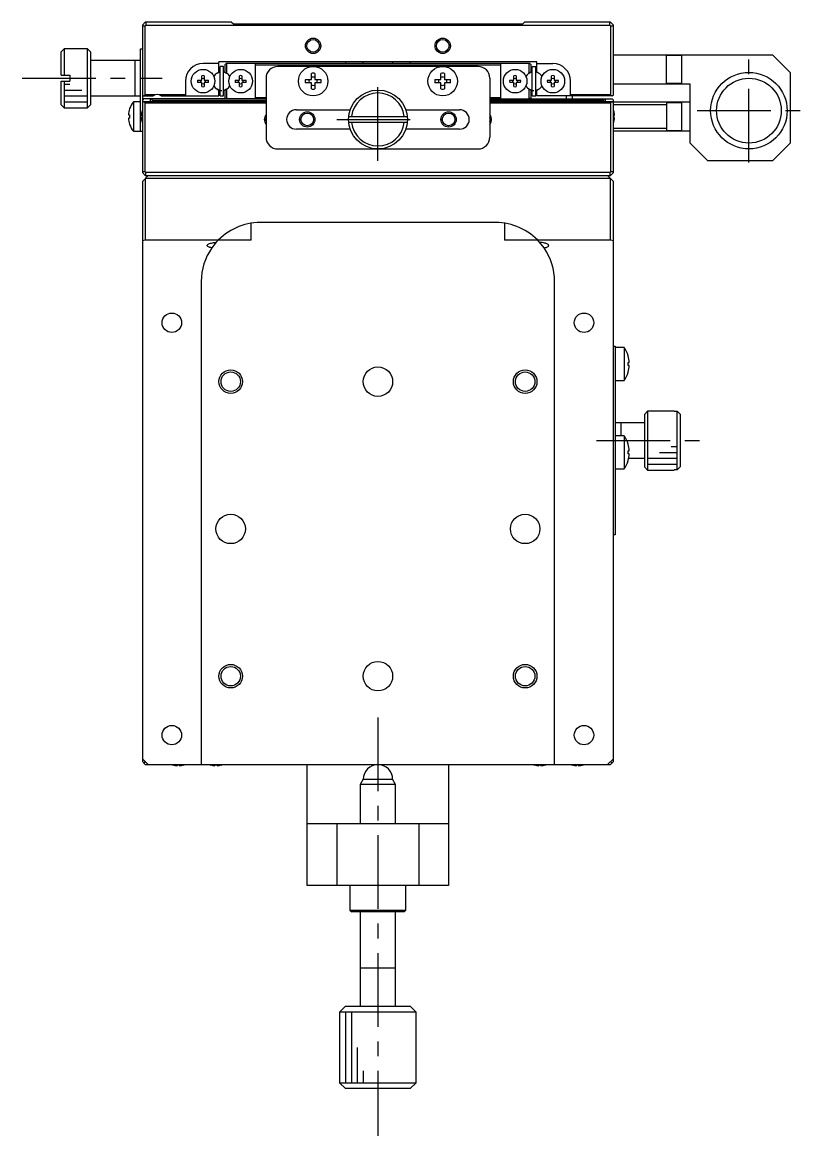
# Model space of a CAD drawing. Extents: x -371 to 381, y 89 to 685.
# Drawn here: x -154.6 to -22.4, y 496.4 to 685.4 of the extents above; entities that cross this region are included whole.
import ezdxf

# ---------------------------------------------------------------- set-up
doc = ezdxf.new("R2010")
doc.units = 0
doc.header["$LTSCALE"] = 10
doc.linetypes.add('CENTER', pattern=[2, 1.25, -0.25, 0.25, -0.25])
doc.layers.get('0').update_dxf_attribs({"linetype": 'CONTINUOUS'})
doc.layers.add('CENTER', color=1, linetype='CENTER')

msp = doc.modelspace()

# ---------------------------------------------------------------- linework, layer by layer
at = {"color": 7, "linetype": 'CONTINUOUS'}
for p, q in [((-133.650943, 685.361522), (-134.150943, 684.861522)), ((-134.150943, 684.861522), (-134.150943, 659.861522)), ((-134.150943, 684.761522), (-133.650943, 684.761522)), ((-119.050943, 685.361522), (-133.650943, 685.361522)), ((-133.650943, 684.761522), (-133.550943, 684.861522)), ((-133.650943, 673.061522), (-133.650943, 684.761522)), ((-133.550943, 685.361522), (-133.550943, 684.861522)), ((-133.550943, 684.861522), (-54.750943, 684.861522)), ((-118.700943, 685.011522), (-119.050943, 685.361522)), ((-69.600943, 685.011522), (-118.700943, 685.011522)), ((-69.250943, 685.361522), (-69.600943, 685.011522)), ((-54.650943, 685.361522), (-69.250943, 685.361522)), ((-54.750943, 684.861522), (-54.750943, 685.361522)), ((-54.750943, 684.861522), (-54.650943, 684.761522)), ((-54.150943, 684.861522), (-54.650943, 685.361522)), ((-54.650943, 684.761522), (-54.650943, 673.061522)), ((-54.650943, 684.761522), (-54.150943, 684.761522)), ((-54.150943, 673.061522), (-54.150943, 684.861522)), ((-147.450943, 680.861522), (-147.950943, 680.361522)), ((-147.450943, 680.861522), (-147.450943, 676.361902)), ((-143.450943, 680.861522), (-147.450943, 680.861522)), ((-142.950943, 680.361522), (-143.450943, 680.861522)), ((-143.450943, 670.861522), (-143.450943, 680.861522)), ((-134.450943, 680.861522), (-134.150943, 680.861522)), ((-134.450943, 666.861522), (-134.450943, 680.861522)), ((-147.950943, 676.361181), (-147.950943, 680.361522)), ((-142.950943, 680.361522), (-142.950943, 671.361522)), ((-134.450943, 678.861522), (-142.950943, 678.861522)), ((-135.450943, 678.861522), (-135.450943, 672.861522)), ((-67.150943, 678.661522), (-121.150943, 678.661522)), ((-121.150943, 676.905934), (-121.150943, 678.661522)), ((-99.650943, 678.661522), (-99.650943, 678.361522)), ((-96.650943, 678.361522), (-96.650943, 678.661522)), ((-91.650943, 678.661522), (-91.650943, 678.361522)), ((-88.650943, 678.361522), (-88.650943, 678.661522)), ((-67.150943, 676.905934), (-67.150943, 678.661522)), ((-54.150943, 679.861522), (-27.150943, 679.861522)), ((-45.150943, 674.861522), (-45.150943, 679.861522)), ((-42.550943, 679.711522), (-45.150943, 679.711522)), ((-42.550943, 675.011522), (-42.550943, 679.711522)), ((-24.150943, 676.861522), (-27.150943, 679.861522)), ((-121.150943, 678.361522), (-123.850943, 678.361522)), ((-121.444693, 676.736338), (-121.150943, 676.905934)), ((-120.950945, 672.861522), (-120.950945, 677.861522)), ((-120.350943, 677.861522), (-120.950943, 677.861522)), ((-120.350943, 672.861522), (-120.350943, 677.861522)), ((-119.950943, 678.361522), (-120.150943, 678.161522)), ((-120.150943, 678.161522), (-120.150943, 676.905934)), ((-120.150943, 676.905934), (-119.857193, 676.736338)), ((-68.350943, 678.361522), (-119.950943, 678.361522)), ((-119.850943, 678.361522), (-119.850943, 676.73271)), ((-114.950943, 672.361522), (-114.950943, 678.361522)), ((-114.950943, 678.161522), (-73.350943, 678.161522)), ((-77.150943, 677.861522), (-111.150943, 677.861522)), ((-105.450943, 675.661522), (-105.450943, 676.677767)), ((-104.850943, 676.677767), (-104.850943, 675.661522)), ((-83.450943, 675.661522), (-83.450943, 676.677767)), ((-82.850943, 676.677767), (-82.850943, 675.661522)), ((-73.350943, 678.361522), (-73.350943, 672.361522)), ((-68.450943, 676.73271), (-68.450943, 678.361522)), ((-68.444693, 676.736338), (-68.150943, 676.905934)), ((-68.350943, 678.361522), (-68.150943, 678.161522)), ((-68.150943, 676.905934), (-68.150943, 678.161522)), ((-67.950945, 672.861522), (-67.950945, 677.861522)), ((-67.950943, 677.861522), (-67.350943, 677.861522)), ((-67.350943, 672.861522), (-67.350943, 677.861522)), ((-67.150943, 678.361522), (-64.450943, 678.361522)), ((-66.857193, 676.736338), (-67.150943, 676.905934)), ((-24.150943, 676.861522), (-24.150943, 664.861522)), ((-147.950943, 676.361181), (-146.450943, 676.361067)), ((-147.950943, 675.361864), (-146.450943, 675.361978)), ((-147.950943, 671.361522), (-147.950943, 675.361864)), ((-147.450943, 675.361902), (-147.450943, 670.861522)), ((-146.450943, 676.361902), (-146.450943, 675.361902)), ((-126.850943, 675.361522), (-126.850943, 672.861522)), ((-124.779651, 675.561522), (-124.050943, 675.561522)), ((-124.050943, 675.161522), (-124.779651, 675.161522)), ((-124.050943, 675.561522), (-124.050943, 676.290231)), ((-124.050943, 674.432814), (-124.050943, 675.161522)), ((-123.650943, 676.290231), (-123.650943, 675.561522)), ((-123.650943, 675.561522), (-122.922234, 675.561522)), ((-123.650943, 675.161522), (-123.650943, 674.432814)), ((-122.922234, 675.161522), (-123.650943, 675.161522)), ((-118.379651, 675.561522), (-117.650943, 675.561522)), ((-117.650943, 675.161522), (-118.379651, 675.161522)), ((-117.650943, 675.561522), (-117.650943, 676.290231)), ((-117.650943, 674.432814), (-117.650943, 675.161522)), ((-117.250943, 676.290231), (-117.250943, 675.561522)), ((-117.250943, 675.561522), (-116.522234, 675.561522)), ((-116.522234, 675.161522), (-117.250943, 675.161522)), ((-117.250943, 675.161522), (-117.250943, 674.432814)), ((-113.150943, 675.861522), (-113.150943, 665.861522)), ((-106.467187, 675.661522), (-105.450943, 675.661522)), ((-105.450943, 675.061522), (-106.467187, 675.061522)), ((-105.450943, 674.045278), (-105.450943, 675.061522)), ((-104.850943, 675.661522), (-103.834698, 675.661522)), ((-103.834698, 675.061522), (-104.850943, 675.061522)), ((-104.850943, 675.061522), (-104.850943, 674.045278)), ((-84.467187, 675.661522), (-83.450943, 675.661522)), ((-83.450943, 675.061522), (-84.467187, 675.061522)), ((-83.450943, 674.045278), (-83.450943, 675.061522)), ((-82.850943, 675.661522), (-81.834698, 675.661522)), ((-81.834698, 675.061522), (-82.850943, 675.061522)), ((-82.850943, 675.061522), (-82.850943, 674.045278)), ((-75.150943, 675.861522), (-75.150943, 665.861522)), ((-71.779651, 675.561522), (-71.050943, 675.561522)), ((-71.050943, 675.161522), (-71.779651, 675.161522)), ((-71.050943, 675.561522), (-71.050943, 676.290231)), ((-71.050943, 674.432814), (-71.050943, 675.161522)), ((-70.650943, 676.290231), (-70.650943, 675.561522)), ((-70.650943, 675.561522), (-69.922234, 675.561522)), ((-69.922234, 675.161522), (-70.650943, 675.161522)), ((-70.650943, 675.161522), (-70.650943, 674.432814)), ((-65.379651, 675.561522), (-64.650943, 675.561522)), ((-64.650943, 675.161522), (-65.379651, 675.161522)), ((-64.650943, 675.561522), (-64.650943, 676.290231)), ((-64.650943, 674.432814), (-64.650943, 675.161522)), ((-64.250943, 676.290231), (-64.250943, 675.561522)), ((-64.250943, 675.561522), (-63.522234, 675.561522)), ((-64.250943, 675.161522), (-64.250943, 674.432814)), ((-63.522234, 675.161522), (-64.250943, 675.161522)), ((-61.450943, 672.861522), (-61.450943, 675.361522)), ((-41.150943, 674.861522), (-54.150943, 674.861522)), ((-45.150943, 675.011522), (-42.550943, 675.011522)), ((-41.150943, 664.861522), (-41.150943, 674.861522)), ((-142.950943, 672.861522), (-134.450943, 672.861522)), ((-134.150943, 673.061522), (-133.950943, 672.861522)), ((-133.950943, 672.861522), (-132.31238, 672.861522)), ((-133.850943, 672.861522), (-133.650943, 673.061522)), ((-131.963192, 673.061522), (-133.650943, 673.061522)), ((-126.850943, 673.061522), (-131.338693, 673.061522)), ((-130.989505, 672.861522), (-121.150943, 672.861522)), ((-121.150943, 673.81711), (-121.444693, 673.986707)), ((-121.150943, 672.861522), (-121.150943, 673.81711)), ((-120.950943, 672.861522), (-120.350943, 672.861522)), ((-119.857193, 673.986707), (-120.150943, 673.81711)), ((-120.150943, 673.81711), (-120.150943, 672.561522)), ((-119.850943, 673.990335), (-119.850943, 672.361522)), ((-68.450943, 672.361522), (-68.450943, 673.990335)), ((-68.150943, 673.81711), (-68.444693, 673.986707)), ((-68.150943, 672.561522), (-68.150943, 673.81711)), ((-67.950943, 672.861522), (-67.350943, 672.861522)), ((-67.150943, 673.81711), (-66.857193, 673.986707)), ((-67.150943, 672.861522), (-67.150943, 673.81711)), ((-54.350943, 672.861522), (-67.150943, 672.861522)), ((-62.150943, 672.361522), (-62.150943, 672.861522)), ((-54.650943, 673.061522), (-61.450943, 673.061522)), ((-61.150943, 672.861522), (-61.150943, 672.361522)), ((-54.650943, 673.061522), (-54.450943, 672.861522)), ((-54.350943, 672.861522), (-54.150943, 673.061522)), ((-147.950943, 671.361522), (-147.450943, 670.861522)), ((-143.450943, 670.861522), (-142.950943, 671.361522)), ((-134.450943, 671.861522), (-135.673442, 671.861522)), ((-135.673442, 671.861522), (-135.673442, 666.861522)), ((-133.950943, 672.361522), (-134.150943, 672.161522)), ((-133.950943, 671.861522), (-134.150943, 671.661522)), ((-113.150943, 672.361522), (-133.950943, 672.361522)), ((-113.150943, 671.861522), (-133.950943, 671.861522)), ((-133.650943, 671.661522), (-133.850943, 671.861522)), ((-133.650943, 659.961522), (-133.650943, 671.661522)), ((-133.650943, 671.661522), (-113.150943, 671.661522)), ((-132.750943, 671.861522), (-132.750943, 672.361522)), ((-132.650943, 672.361522), (-132.450943, 672.161522)), ((-132.450943, 672.161522), (-113.150943, 672.161522)), ((-132.450943, 671.861522), (-132.450943, 672.161522)), ((-119.950943, 672.361522), (-120.150943, 672.561522)), ((-113.150943, 672.561522), (-114.950943, 672.561522)), ((-73.350943, 672.561522), (-75.150943, 672.561522)), ((-75.150943, 672.361522), (-54.350943, 672.361522)), ((-75.150943, 672.161522), (-55.850943, 672.161522)), ((-54.350943, 671.861522), (-75.150943, 671.861522)), ((-75.150943, 671.661522), (-54.650943, 671.661522)), ((-68.150943, 672.561522), (-68.350943, 672.361522)), ((-55.850943, 672.161522), (-55.650943, 672.361522)), ((-55.850943, 672.161522), (-55.850943, 671.861522)), ((-55.550943, 672.361522), (-55.550943, 671.861522)), ((-54.450943, 671.861522), (-54.650943, 671.661522)), ((-54.650943, 671.661522), (-54.650943, 659.961522)), ((-54.150943, 672.161522), (-54.350943, 672.361522)), ((-54.150943, 671.661522), (-54.350943, 671.861522)), ((-54.150943, 659.861522), (-54.150943, 672.161522)), ((-54.150943, 671.861522), (-41.150943, 671.861522)), ((-45.150943, 671.361522), (-54.150943, 671.361522)), ((-45.150943, 671.861522), (-45.150943, 666.861522)), ((-42.550943, 671.711522), (-45.150943, 671.711522)), ((-42.550943, 667.011522), (-42.550943, 671.711522)), ((-147.450943, 670.861522), (-143.450943, 670.861522)), ((-136.528379, 669.661522), (-136.316245, 669.661522)), ((-136.316245, 669.061522), (-136.528379, 669.061522)), ((-136.316245, 670.711522), (-136.316245, 670.677767)), ((-136.316245, 669.661522), (-136.316245, 669.061522)), ((-134.338418, 669.561522), (-134.206675, 669.561522)), ((-134.206675, 669.161522), (-134.338418, 669.161522)), ((-134.206675, 670.311522), (-134.206675, 670.290231)), ((-134.206675, 669.561522), (-134.206675, 669.161522)), ((-108.000943, 670.511522), (-98.870847, 670.511522)), ((-99.12588, 669.361522), (-89.176005, 669.361522)), ((-89.431038, 670.511522), (-80.300943, 670.511522)), ((-54.09521, 670.290231), (-54.09521, 670.311522)), ((-54.09521, 669.561522), (-53.963467, 669.561522)), ((-54.09521, 669.161522), (-54.09521, 669.561522)), ((-53.963467, 669.161522), (-54.09521, 669.161522)), ((-136.316245, 668.045278), (-136.316245, 668.011522)), ((-134.206675, 668.432814), (-134.206675, 668.411522)), ((-98.870847, 667.211522), (-108.000943, 667.211522)), ((-89.176005, 668.361522), (-99.12588, 668.361522)), ((-80.300943, 667.211522), (-89.431038, 667.211522)), ((-54.150943, 667.361522), (-45.150943, 667.361522)), ((-54.09521, 668.411522), (-54.09521, 668.432814)), ((-135.673442, 666.861522), (-134.150943, 666.861522)), ((-41.150943, 666.861522), (-54.150943, 666.861522)), ((-45.150943, 667.011522), (-42.550943, 667.011522)), ((-111.150943, 663.861522), (-77.150943, 663.861522)), ((-41.150943, 664.861522), (-38.150943, 661.861522)), ((-27.150943, 661.861522), (-24.150943, 664.861522)), ((-27.150943, 661.861522), (-38.150943, 661.861522)), ((-133.650943, 659.961522), (-134.150943, 659.961522)), ((-133.650943, 659.361522), (-134.150943, 659.861522)), ((-133.550943, 659.861522), (-133.650943, 659.961522)), ((-54.750943, 659.861522), (-133.550943, 659.861522)), ((-133.550943, 659.361522), (-133.550943, 659.861522)), ((-54.650943, 659.961522), (-54.750943, 659.861522)), ((-54.750943, 659.861522), (-54.750943, 659.361522)), ((-54.150943, 659.961522), (-54.650943, 659.961522)), ((-54.150943, 659.861522), (-54.650943, 659.361522)), ((-134.150943, 658.361522), (-133.150943, 659.361522)), ((-134.150943, 658.361522), (-134.150943, 559.861522)), ((-133.650943, 659.361522), (-54.650943, 659.361522)), ((-133.650943, 658.861522), (-133.650943, 648.361522)), ((-54.650943, 658.861522), (-133.650943, 658.861522)), ((-55.150943, 659.361522), (-54.150943, 658.361522)), ((-54.650943, 648.361522), (-54.650943, 658.861522)), ((-54.150943, 559.861522), (-54.150943, 658.361522)), ((-115.650943, 648.361522), (-115.650943, 651.248382)), ((-74.150943, 651.361522), (-114.150943, 651.361522)), ((-72.650943, 651.248382), (-72.650943, 648.361522)), ((-133.650943, 648.361522), (-134.150943, 648.273359)), ((-115.650943, 648.361522), (-133.650943, 648.361522)), ((-54.650943, 648.361522), (-72.650943, 648.361522)), ((-54.150943, 648.273359), (-54.650943, 648.361522)), ((-123.150943, 647.479888), (-123.139364, 647.533514)), ((-123.138293, 647.423841), (-123.150943, 647.479888)), ((-123.139364, 647.533514), (-123.104695, 647.58683)), ((-123.100426, 647.368148), (-123.138293, 647.423841)), ((-123.104695, 647.58683), (-123.047137, 647.639526)), ((-123.03758, 647.313163), (-123.100426, 647.368148)), ((-123.047137, 647.639526), (-122.967023, 647.691299)), ((-122.950152, 647.259232), (-123.03758, 647.313163)), ((-122.967023, 647.691299), (-122.864816, 647.741847)), ((-122.838696, 647.206696), (-122.950152, 647.259232)), ((-122.864816, 647.741847), (-122.741108, 647.790879)), ((-122.703917, 647.155888), (-122.838696, 647.206696)), ((-122.741108, 647.790879), (-122.596616, 647.838111)), ((-122.546667, 647.10713), (-122.703917, 647.155888)), ((-122.596616, 647.838111), (-122.432176, 647.883268)), ((-122.36794, 647.060729), (-122.546667, 647.10713)), ((-122.432176, 647.883268), (-122.24874, 647.926091)), ((-121.601113, 648.031976), (-122.36794, 647.060729)), ((-122.24874, 647.926091), (-122.04737, 647.96633)), ((-122.04737, 647.96633), (-121.829231, 648.003753)), ((-121.829231, 648.003753), (-121.595587, 648.038143)), ((-66.472654, 648.003753), (-66.706298, 648.038143)), ((-65.933945, 647.060729), (-66.703511, 648.035035)), ((-66.254515, 647.96633), (-66.472654, 648.003753)), ((-66.053145, 647.926091), (-66.254515, 647.96633)), ((-65.869709, 647.883268), (-66.053145, 647.926091)), ((-65.933945, 647.060729), (-65.755218, 647.10713)), ((-65.705269, 647.838111), (-65.869709, 647.883268)), ((-65.755218, 647.10713), (-65.597968, 647.155888)), ((-65.560777, 647.790879), (-65.705269, 647.838111)), ((-65.597968, 647.155888), (-65.463189, 647.206696)), ((-65.437069, 647.741847), (-65.560777, 647.790879)), ((-65.463189, 647.206696), (-65.351733, 647.259232)), ((-65.334862, 647.691299), (-65.437069, 647.741847)), ((-65.351733, 647.259232), (-65.264305, 647.313163)), ((-65.254748, 647.639526), (-65.334862, 647.691299)), ((-65.264305, 647.313163), (-65.201459, 647.368148)), ((-65.19719, 647.58683), (-65.254748, 647.639526)), ((-65.201459, 647.368148), (-65.163592, 647.423841)), ((-65.162521, 647.533514), (-65.19719, 647.58683)), ((-65.163592, 647.423841), (-65.150943, 647.479888)), ((-65.150943, 647.479888), (-65.162521, 647.533514)), ((-124.150943, 641.361522), (-124.150943, 559.361522)), ((-64.150943, 559.361522), (-64.150943, 641.361522)), ((-54.150943, 630.361522), (-53.850943, 630.361522)), ((-53.850943, 630.361522), (-53.850943, 598.361522)), ((-52.308479, 630.161522), (-53.850943, 630.161522)), ((-52.308479, 630.161522), (-52.308479, 624.561522)), ((-51.657738, 628.760662), (-51.651569, 628.76367)), ((-51.657738, 627.621522), (-51.464481, 627.621522)), ((-51.657738, 627.101522), (-51.657738, 627.621522)), ((-51.464481, 627.101522), (-51.657738, 627.101522)), ((-51.651569, 625.959375), (-51.657738, 625.962383)), ((-53.850943, 624.561522), (-52.308479, 624.561522)), ((-48.350943, 619.361522), (-48.850943, 618.861522)), ((-48.850943, 609.861522), (-48.850943, 618.861522)), ((-48.350943, 619.361522), (-48.350943, 609.361522)), ((-43.850943, 619.361522), (-48.350943, 619.361522)), ((-43.850943, 619.361522), (-43.850943, 619.345497)), ((-43.850943, 619.345497), (-43.350943, 619.345497)), ((-43.350943, 609.377548), (-43.350943, 619.345497)), ((-43.350943, 619.345497), (-42.850943, 618.843709)), ((-42.850943, 618.843709), (-42.850943, 609.879335)), ((-48.850943, 617.361522), (-53.850943, 617.361522)), ((-52.850943, 615.161522), (-52.850943, 617.361522)), ((-52.308479, 615.161522), (-53.850943, 615.161522)), ((-52.308479, 615.161522), (-52.308479, 609.561522)), ((-51.657738, 613.760662), (-51.651569, 613.76367)), ((-51.657738, 612.621522), (-51.464481, 612.621522)), ((-51.657738, 612.101522), (-51.657738, 612.621522)), ((-51.464481, 612.101522), (-51.657738, 612.101522)), ((-51.651569, 610.959375), (-51.657738, 610.962383)), ((-51.558867, 611.361522), (-48.850943, 611.361522)), ((-53.850943, 609.561522), (-52.308479, 609.561522)), ((-48.850943, 609.861522), (-48.350943, 609.361522)), ((-48.350943, 609.361522), (-43.850943, 609.361522)), ((-43.850943, 609.377548), (-43.850943, 609.361522)), ((-43.350943, 609.377548), (-43.850943, 609.377548)), ((-42.850943, 609.879335), (-43.350943, 609.377548)), ((-53.850943, 598.361522), (-54.150943, 598.361522)), ((-134.150943, 560.361522), (-133.150943, 559.361522)), ((-134.150943, 559.861522), (-133.650943, 559.361522)), ((-133.650943, 559.861522), (-133.900943, 559.611522)), ((-55.150943, 559.361522), (-54.150943, 560.361522)), ((-54.400943, 559.611522), (-54.650943, 559.861522)), ((-54.150943, 559.861522), (-54.650943, 559.361522)), ((-133.650943, 559.361522), (-54.650943, 559.361522)), ((-128.939558, 559.287378), (-128.937304, 559.292001)), ((-128.230943, 559.292001), (-127.870943, 559.292001)), ((-128.230943, 559.171664), (-128.230943, 559.292001)), ((-127.870943, 559.292001), (-127.870943, 559.171664)), ((-127.164581, 559.292001), (-127.162327, 559.287378)), ((-122.539558, 559.287378), (-122.537304, 559.292001)), ((-121.830943, 559.292001), (-121.470943, 559.292001)), ((-121.830943, 559.171664), (-121.830943, 559.292001)), ((-121.470943, 559.292001), (-121.470943, 559.171664)), ((-120.764581, 559.292001), (-120.762327, 559.287378)), ((-106.150943, 538.861522), (-106.150943, 559.361522)), ((-82.150943, 559.361522), (-82.150943, 538.861522)), ((-67.539558, 559.287378), (-67.537304, 559.292001)), ((-66.830943, 559.292001), (-66.470943, 559.292001)), ((-66.830943, 559.171664), (-66.830943, 559.292001)), ((-66.470943, 559.292001), (-66.470943, 559.171664)), ((-65.764581, 559.292001), (-65.762327, 559.287378)), ((-61.139558, 559.287378), (-61.137304, 559.292001)), ((-60.430943, 559.292001), (-60.070943, 559.292001)), ((-60.430943, 559.171664), (-60.430943, 559.292001)), ((-60.070943, 559.292001), (-60.070943, 559.171664)), ((-59.364581, 559.292001), (-59.362327, 559.287378)), ((-96.650943, 556.861522), (-97.150943, 555.995497)), ((-91.150943, 555.995497), (-97.150943, 555.995497)), ((-97.150943, 555.995497), (-97.150943, 549.361542)), ((-96.650943, 556.861522), (-91.650943, 556.861522)), ((-91.150943, 555.995497), (-91.650943, 556.861522)), ((-91.150943, 549.361542), (-91.150943, 555.995497)), ((-106.150943, 549.361522), (-82.150943, 549.361522)), ((-101.150943, 549.361522), (-101.150943, 538.861522)), ((-87.150943, 538.861522), (-87.150943, 549.361522)), ((-82.150943, 538.861522), (-106.150943, 538.861522)), ((-98.900943, 538.861522), (-98.900943, 534.661522)), ((-89.400943, 534.661522), (-89.400943, 538.861522)), ((-98.900943, 534.661522), (-89.400943, 534.661522)), ((-98.900943, 534.661522), (-98.600943, 534.361522)), ((-89.700943, 534.361522), (-98.600943, 534.361522)), ((-97.150943, 534.361503), (-97.150943, 518.361522)), ((-91.150943, 518.361522), (-91.150943, 534.361503)), ((-89.700943, 534.361522), (-89.400943, 534.661522)), ((-99.650943, 518.361522), (-100.650943, 517.361522)), ((-99.650943, 518.361522), (-88.650943, 518.361522)), ((-87.650943, 517.361522), (-88.650943, 518.361522)), ((-87.650943, 517.361522), (-100.650943, 517.361522)), ((-100.650943, 517.361522), (-100.650943, 505.361522)), ((-87.650943, 505.361522), (-87.650943, 517.361522)), ((-100.650943, 505.361522), (-99.650943, 504.361522)), ((-100.650943, 505.361522), (-87.650943, 505.361522)), ((-88.650943, 504.361522), (-87.650943, 505.361522)), ((-88.651168, 504.361522), (-99.650943, 504.361522))]:
    msp.add_line(p, q, dxfattribs=at)
at = {"color": 3, "linetype": 'CONTINUOUS'}
for p, q in [((-147.450943, 674.861522), (-146.450943, 674.861522)), ((-147.450943, 673.861522), (-144.450943, 673.861522)), ((-147.450943, 672.861522), (-143.450943, 672.861522)), ((-147.450943, 671.861522), (-143.450943, 671.861522)), ((-46.350943, 612.361522), (-43.350943, 612.361522)), ((-44.350943, 613.361522), (-43.350943, 613.361522)), ((-48.350943, 611.361522), (-43.350943, 611.361522)), ((-48.350943, 610.361522), (-43.350943, 610.361522)), ((-97.150948, 524.861522), (-91.150938, 524.861522)), ((-99.650943, 517.361522), (-99.650943, 505.361522)), ((-98.650943, 517.361522), (-98.650943, 505.361522)), ((-97.650943, 511.361522), (-97.650943, 505.361522)), ((-96.650943, 507.361522), (-96.650943, 505.361522))]:
    msp.add_line(p, q, dxfattribs=at)
for centre, radius in [((-105.150943, 681.361522), 1.3), ((-83.150943, 681.361522), 1.3), ((-106.150943, 668.861522), 1.3), ((-82.150943, 668.861522), 1.3), ((-119.150943, 624.361522), 2), ((-69.150943, 624.361522), 2), ((-119.150943, 574.361522), 2), ((-69.150943, 574.361522), 2)]:
    msp.add_circle(centre, radius, dxfattribs=at)
at = {"color": 7, "linetype": 'CONTINUOUS'}
for centre, radius in [((-105.150943, 681.361522), 1.075), ((-83.150943, 681.361522), 1.075), ((-123.850943, 675.361522), 2), ((-117.450943, 675.361522), 2), ((-105.150943, 675.361522), 2.5), ((-83.150943, 675.361522), 2.5), ((-70.850943, 675.361522), 2), ((-64.450943, 675.361522), 2), ((-31.150943, 670.361522), 6.5), ((-31.150943, 670.361522), 5.5), ((-94.150943, 668.861522), 5), ((-106.150943, 668.861522), 1.075), ((-82.150943, 668.861522), 1.075), ((-129.150943, 634.361522), 1.65), ((-59.150943, 634.361522), 1.65), ((-119.150943, 624.361522), 1.65), ((-94.150943, 624.361522), 2.5), ((-69.150943, 624.361522), 1.65), ((-119.150943, 599.361522), 2.5), ((-69.150943, 599.361522), 2.5), ((-94.150943, 574.361522), 2.5), ((-119.150943, 574.361522), 1.65), ((-69.150943, 574.361522), 1.65), ((-129.150943, 564.361522), 1.65), ((-59.150943, 564.361522), 1.65)]:
    msp.add_circle(centre, radius, dxfattribs=at)
for centre, radius, start, end in [((-123.850943, 675.361522), 3, 90, 180), ((-120.650943, 675.361522), 1.5875, 120, 135), ((-120.650944, 675.361522), 1.5875, 100.89309, 120), ((-120.650944, 675.361522), 1.5875, 60, 79.106935), ((-120.650943, 675.361522), 1.5875, 59.739186, 60), ((-120.650943, 675.361522), 1.5875, 45, 59.739186), ((-111.150943, 675.861522), 2, 90, 180), ((-105.150943, 675.361522), 1.35, 77.160412, 102.839588), ((-83.150943, 675.361522), 1.35, 77.160412, 102.839588), ((-77.150943, 675.861522), 2, 0, 90), ((-67.650944, 675.361522), 1.5875, 100.89309, 149.566737), ((-67.650944, 675.361522), 1.5875, 59.999969, 79.106933), ((-67.650943, 675.361522), 1.5875, 45, 60), ((-64.450943, 675.361522), 3, 0, 90), ((-123.850943, 675.361522), 0.95, 167.846803, 192.153197), ((-123.850943, 675.361522), 0.435085, 152.633517, 207.366483), ((-123.850943, 675.361522), 0.95, 77.846803, 102.153197), ((-123.850943, 675.361522), 0.435085, 62.633517, 117.366483), ((-123.850943, 675.361522), 0.435085, 242.633517, 297.366483), ((-123.850943, 675.361522), 0.435085, 332.633517, 27.366483), ((-123.850943, 675.361522), 0.95, 347.846803, 12.153197), ((-120.536038, 675.246618), 1.75, 135, 148.118467), ((-120.650944, 675.361522), 1.5875, 135.000249, 149.566737), ((-120.650944, 675.361522), 1.5875, 30.433182, 44.999974), ((-120.765847, 675.246618), 1.75, 31.881533, 45), ((-117.450943, 675.361522), 0.95, 167.846803, 192.153197), ((-117.450943, 675.361522), 0.435085, 152.633517, 207.366483), ((-117.450943, 675.361522), 0.95, 77.846803, 102.153197), ((-117.450943, 675.361522), 0.435085, 62.633517, 117.366483), ((-117.450943, 675.361522), 0.435085, 242.633517, 297.366483), ((-117.450943, 675.361522), 0.435085, 332.633517, 27.366483), ((-117.450943, 675.361522), 0.95, 347.846803, 12.153197), ((-105.150943, 675.361522), 1.35, 167.160412, 192.839588), ((-105.150943, 675.361522), 0.708484, 154.948092, 205.051908), ((-105.150943, 675.361522), 0.708484, 64.948092, 115.051908), ((-105.150943, 675.361522), 0.708484, 334.948092, 25.051908), ((-105.150943, 675.361522), 1.35, 347.160412, 12.839588), ((-83.150943, 675.361522), 1.35, 167.160412, 192.839588), ((-83.150943, 675.361522), 0.708484, 154.948092, 205.051908), ((-83.150943, 675.361522), 0.708484, 64.948092, 115.051908), ((-83.150943, 675.361522), 0.708484, 334.948092, 25.051908), ((-83.150943, 675.361522), 1.35, 347.160412, 12.839588), ((-70.850943, 675.361522), 0.95, 167.846803, 192.153197), ((-70.850943, 675.361522), 0.435085, 152.633517, 207.366483), ((-70.850943, 675.361522), 0.95, 77.846803, 102.153197), ((-70.850943, 675.361522), 0.435085, 62.633517, 117.366483), ((-70.850943, 675.361522), 0.435085, 242.633517, 297.366483), ((-70.850943, 675.361522), 0.435085, 332.633517, 27.366483), ((-70.850943, 675.361522), 0.95, 347.846803, 12.153197), ((-67.536038, 675.246618), 1.75, 135, 148.118467), ((-67.650944, 675.361522), 1.5875, 30.433182, 45.000249), ((-67.765847, 675.246618), 1.75, 31.881533, 45), ((-64.450943, 675.361522), 0.95, 167.846803, 192.153197), ((-64.450943, 675.361522), 0.435085, 152.633517, 207.366483), ((-64.450943, 675.361522), 0.95, 77.846803, 102.153197), ((-64.450943, 675.361522), 0.435085, 62.633517, 117.366483), ((-64.450943, 675.361522), 0.435085, 242.633517, 297.366483), ((-64.450943, 675.361522), 0.435085, 332.633517, 27.366483), ((-64.450943, 675.361522), 0.95, 347.846803, 12.153197), ((-131.650943, 672.111522), 1, 48.590378, 131.409622), ((-123.850943, 675.361522), 0.95, 257.846803, 282.153197), ((-120.536038, 675.476427), 1.75, 211.881533, 225), ((-120.650944, 675.361522), 1.5875, 210.433263, 224.999751), ((-120.650944, 675.361522), 1.5875, 225.000026, 270), ((-120.650944, 675.361522), 1.5875, 280.893066, 300.260845), ((-120.650943, 675.361522), 1.5875, 300.260814, 315), ((-120.650944, 675.361522), 1.5875, 315.000026, 329.566818), ((-120.765847, 675.476427), 1.75, 315, 328.118467), ((-117.450943, 675.361522), 0.95, 257.846803, 282.153197), ((-105.150943, 675.361522), 0.708484, 244.948092, 295.051908), ((-105.150943, 675.361522), 1.35, 257.160412, 282.839588), ((-94.150943, 668.861522), 4.5, 6.37937, 173.62063), ((-83.150943, 675.361522), 0.708484, 244.948092, 295.051908), ((-83.150943, 675.361522), 1.35, 257.160412, 282.839588), ((-70.850943, 675.361522), 0.95, 257.846803, 282.153197), ((-67.536038, 675.476427), 1.75, 211.881533, 225), ((-67.650944, 675.361522), 1.5875, 210.433263, 224.999751), ((-67.650944, 675.361522), 1.5875, 225.000026, 270), ((-67.650944, 675.361522), 1.5875, 280.89309, 300), ((-67.650943, 675.361522), 1.5875, 300, 315), ((-67.650944, 675.361522), 1.5875, 315.000026, 329.566818), ((-67.765847, 675.476427), 1.75, 315, 328.118467), ((-64.450943, 675.361522), 0.95, 257.846803, 282.153197), ((-132.550943, 669.361522), 4, 141.317813, 160.275366), ((-132.550943, 669.361522), 3.988734, 160.731797, 175.686606), ((-132.550943, 669.361522), 3.988734, 184.313394, 199.268203), ((-131.150943, 669.361522), 3.193744, 163.094742, 176.40965), ((-131.150943, 669.361522), 3.193744, 183.59035, 196.905258), ((-131.150943, 669.361522), 3.2, 159.635865, 162.729995), ((-112.150943, 668.861522), 1.075, 158.471096, 201.528904), ((-108.000943, 668.861522), 1.65, 90, 270), ((-80.300943, 668.861522), 1.65, 270, 90), ((-76.150943, 668.861522), 1.075, 338.471156, 21.528844), ((-57.150943, 669.361522), 3.2, 17.270005, 20.364135), ((-57.150943, 669.361522), 3.193744, 3.59035, 16.905258), ((-57.150943, 669.361522), 3.193744, 343.094742, 356.40965), ((-132.550943, 669.361522), 4, 199.724634, 218.682187), ((-131.150943, 669.361522), 3.2, 197.270005, 200.364135), ((-94.150943, 668.861522), 4.5, 186.37937, 353.62063), ((-57.150943, 669.361522), 3.2, 339.635865, 342.729995), ((-111.150943, 665.861522), 2, 180, 270), ((-77.150943, 665.861522), 2, 270, 0), ((-114.150943, 641.361522), 10, 90, 138.113123), ((-74.150943, 641.361522), 10, 41.886877, 90), ((-114.150641, 641.361444), 10.000302, 145.255928, 179.999549), ((-74.151145, 641.36147), 10.000202, 0.000302, 34.744276), ((-56.450943, 627.361522), 5, 16.285843, 34.055798), ((-56.450943, 627.361522), 4.993235, 2.984767, 16.272555), ((-56.450943, 627.361522), 5, 325.944202, 343.714157), ((-56.450943, 627.361522), 4.993235, 343.727445, 357.015233), ((-56.450943, 612.361522), 5, 16.285843, 34.055798), ((-56.450943, 612.361522), 4.993235, 2.984767, 16.272555), ((-56.450943, 612.361522), 5, 325.944202, 343.714157), ((-56.450943, 612.361522), 4.993235, 343.727445, 357.015233), ((-128.050943, 562.361522), 3.2, 249.635865, 253.877467), ((-128.050943, 562.361522), 3.194933, 253.893288, 266.770291), ((-128.050943, 562.361522), 3.194933, 273.229709, 286.106712), ((-128.050943, 562.361522), 3.2, 286.122533, 290.364135), ((-121.650943, 562.361522), 3.2, 249.635865, 253.877467), ((-121.650943, 562.361522), 3.194933, 253.893288, 266.770291), ((-121.650943, 562.361522), 3.194933, 273.229709, 286.106712), ((-121.650943, 562.361522), 3.2, 286.122533, 290.364135), ((-94.150943, 556.861522), 2.5, 0, 180), ((-66.650943, 562.361522), 3.2, 249.635865, 253.877467), ((-66.650943, 562.361522), 3.194933, 253.893288, 266.770291), ((-66.650943, 562.361522), 3.194933, 273.229709, 286.106712), ((-66.650943, 562.361522), 3.2, 286.122533, 290.364135), ((-60.250943, 562.361522), 3.2, 249.635865, 253.877467), ((-60.250943, 562.361522), 3.194933, 253.893288, 266.770291), ((-60.250943, 562.361522), 3.194933, 273.229709, 286.106712), ((-60.250943, 562.361522), 3.2, 286.122533, 290.364135)]:
    msp.add_arc(centre, radius, start, end, dxfattribs=at)
at = {"color": 3, "linetype": 'CONTINUOUS'}
for centre, start, end in [((-112.150943, 668.861522), 140.284863, 219.715137), ((-76.150943, 668.861522), 320.284896, 39.715104)]:
    msp.add_arc(centre, 1.3, start, end, dxfattribs=at)
at = {"layer": 'CENTER', "color": 1, "linetype": 'CENTER'}
for p, q in [((-31.150943, 661.561522), (-31.150943, 679.161522)), ((-154.550943, 675.861522), (-130.800943, 675.861522)), ((-94.150943, 661.861522), (-94.150943, 675.861522)), ((-39.950943, 670.361522), (-22.350943, 670.361522)), ((-101.150943, 668.861522), (-87.150943, 668.861522)), ((-57.050943, 614.361522), (-37.300943, 614.361522)), ((-94.150943, 567.361522), (-94.150943, 496.361522))]:
    msp.add_line(p, q, dxfattribs=at)

doc.saveas('drawing.dxf')
